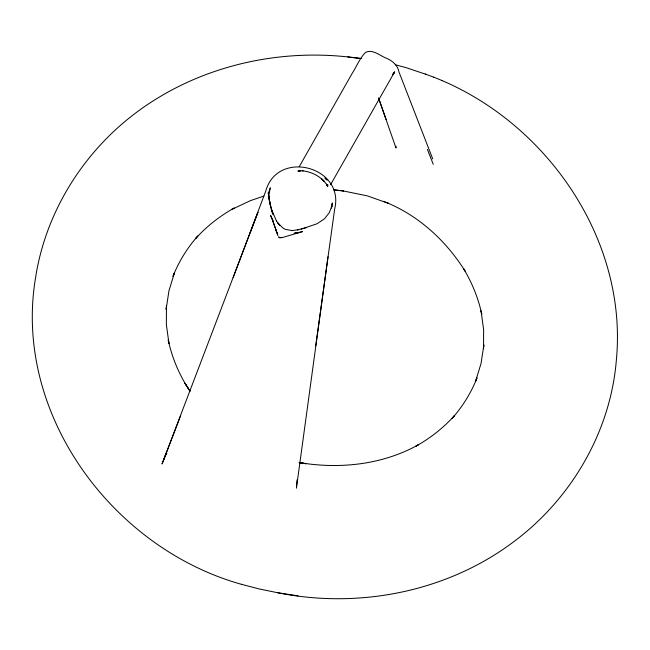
<?xml version="1.0" encoding="UTF-8"?>
<svg xmlns="http://www.w3.org/2000/svg" width="650" height="650" viewBox="0 0 650 650"><rect width="100%" height="100%" fill="white"/><g stroke="black" fill="none" stroke-linecap="round" stroke-linejoin="round"><path stroke-width="0.97" d="M396.175 146.315L395.972 147.972L378.893 98.954M315.721 345.832L334.644 209.146C345.183 166.741 277.485 148.72 265.744 191.108L233.155 277.558M328.023 256.734L296.424 488.109L297.034 479.871M331.565 208.138L332.288 202.93L331.711 206.659L331.833 206.034L329.241 212.769L324.447 218.839L316.973 223.787L301.194 229.133M327.941 184.852L327.649 186.713L326.568 184.178L327.665 186.241C322.684 177.352 312.634 171.982 302.664 170.82L303.103 170.893L298.171 170.804L300.739 170.706L297.96 171.308L299.358 170.885L298.577 171.567L299.496 170.56M330.509 184.819L394.704 71.784L392.73 74.49L394.168 72.516M268.694 192.262L269.214 190.84M269.498 190.084L270.303 187.801L268.864 195.398L269.132 199.843L271.733 210.113M250.185 232.7L257.969 212.249L162.021 463.994L166.562 452.489M180.594 415.789L163.702 459.802M299.227 166.709L352.137 73.466C356.663 66.552 359.645 58.232 365.584 52.358C372.938 48.799 380.372 56.144 387.034 58.5C392.746 61.084 397.841 65.439 398.962 71.939L432.738 158.933M164.913 456.625L166.831 453.31M393.266 73.751L394.469 72.483M282.352 237.567L279.492 237.681L278.598 236.852L279.476 237.697L282.311 237.567L302.583 231.603L294.06 233.391L298.488 232.619L294.743 233.261M263.924 196.072L250.429 200.647L231.741 209.43L234.179 208.033C219.749 216.076 206.594 226.387 195.536 238.68L197.819 235.982C187.281 247.894 178.799 261.584 172.981 276.388L174.476 272.813L168.959 290.794L166.116 309.4L166.481 305.565L166.351 324.537L168.959 343.493L168.22 339.999C172.128 358.093 179.457 375.432 189.784 390.796M306.605 227.589L297.489 229.897L298.131 229.759L291.947 230.604L292.533 230.604L285.618 229.466L283.294 228.304L277.859 223.153L280.004 225.477L276.315 220.781L276.591 221.227L271.643 209.861L273.447 214.719C270.92 214.784 265.224 172.859 270.189 204.904M361.449 58.557L347.839 56.924C273.999 48.864 197.007 67.486 137.101 111.938C83.744 151.401 45.792 211.64 35.604 277.436C12.643 413.197 112.19 548.251 241.605 584.358M334.043 189.865L343.606 190.994L333.71 189.824M241.443 584.317L259.147 588.933L277.891 592.784L297.984 595.839M347.839 56.924L361.27 58.541M299.187 462.54C339.381 469.357 382.273 464.856 418.259 444.86L415.821 446.257C430.251 438.214 443.406 427.895 454.464 415.61L452.181 418.308C462.719 406.396 471.201 392.706 477.019 377.902L475.524 381.477L481.041 363.496L483.884 344.89L483.519 348.725L483.641 329.745L481.041 310.789L481.78 314.283C478.327 298.163 472.054 282.717 463.539 268.613L465.067 271.058C445.778 240.281 417.536 214.443 383.394 201.297M277.891 592.784C358.832 609.001 446.396 591.971 512.899 542.352C570.903 499.525 610.675 431.909 616.387 359.686C627.851 238.582 545.196 120.502 433.794 77.204M343.249 190.954L367.38 195.869L388.635 203.426L387.969 203.166M299.122 462.597L306.012 463.734L299.439 462.581M395.273 64.756L405.917 67.608L425.758 74.238M425.311 74.059L434.354 77.423M441.716 80.34L442.39 80.6M433.257 164.32L427.375 149.354M273.341 221.268L270.562 215.345L272.838 221.089M378.503 97.874L386.1 119.519M272.911 221.236L276.916 232.781M272.992 221.317L277.81 235.292L275.892 229.775M324.447 181.61L321.604 178.904L324.447 181.61M326.974 179.936L325.065 178.092L326.974 179.936M190.011 391.113L184.917 383.256L190.003 391.097"/></g></svg>
